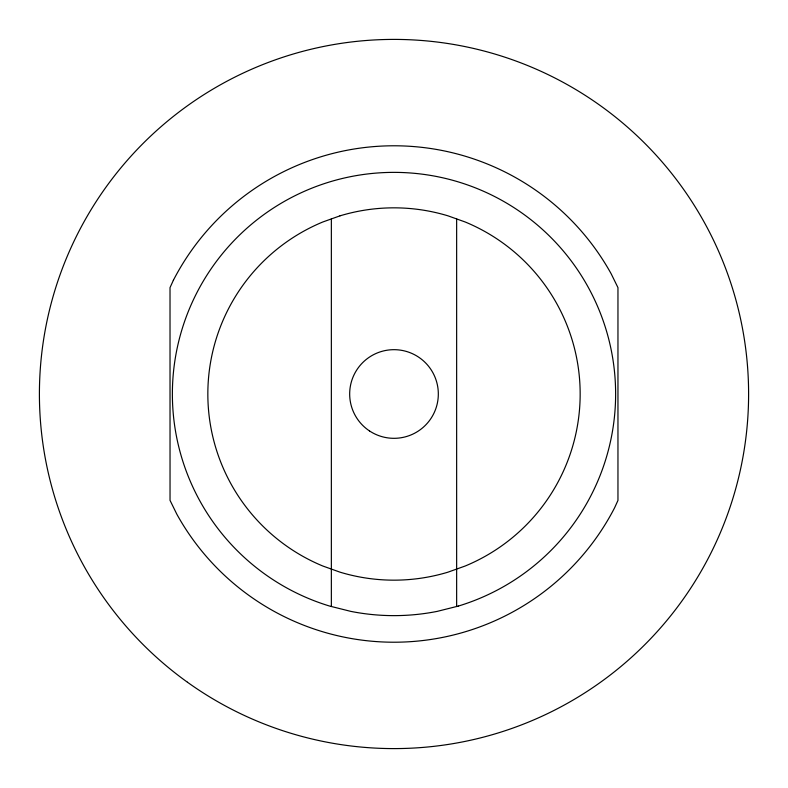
<?xml version="1.0" encoding="UTF-8"?>
<svg xmlns="http://www.w3.org/2000/svg" width="788" height="788" viewBox="0 0 788 788"><rect width="100%" height="100%" fill="white"/><g stroke="black" fill="none" stroke-linecap="round" stroke-linejoin="round"><path stroke-width="1.18" d="M331.354 218.926L331.354 606.504M456.646 218.926L456.646 606.504M173.37 280.272L170.021 287.62L170.041 500.38L176.857 514.259A248.22 248.22 0 0 0 614.63 507.728L617.959 500.41L617.959 287.62L611.143 273.741A248.22 248.22 0 0 0 173.37 280.272M339.963 215.853L322.755 222.009A186.165 186.165 0 0 0 322.755 565.991L339.963 572.147A186.165 186.165 0 0 0 448.037 572.147L465.245 565.991A186.165 186.165 0 0 0 465.245 222.009L448.037 215.853A186.165 186.165 0 0 0 339.963 215.853M458.33 606.08L437.241 611.37A221.625 221.625 0 0 1 350.759 611.37L329.67 606.08A221.625 221.625 0 0 1 213.853 264.906A221.625 221.625 0 0 1 574.147 264.906A221.625 221.625 0 0 1 458.33 606.08M187.455 682.231A354.6 354.6 0 0 0 746.896 428.761A354.6 354.6 0 0 0 247.659 71.009A354.6 354.6 0 0 0 187.455 682.231M369.474 430.918A44.325 44.325 0 0 0 438.236 396.788A44.325 44.325 0 0 0 374.29 354.295A44.325 44.325 0 0 0 369.474 430.918"/></g></svg>
